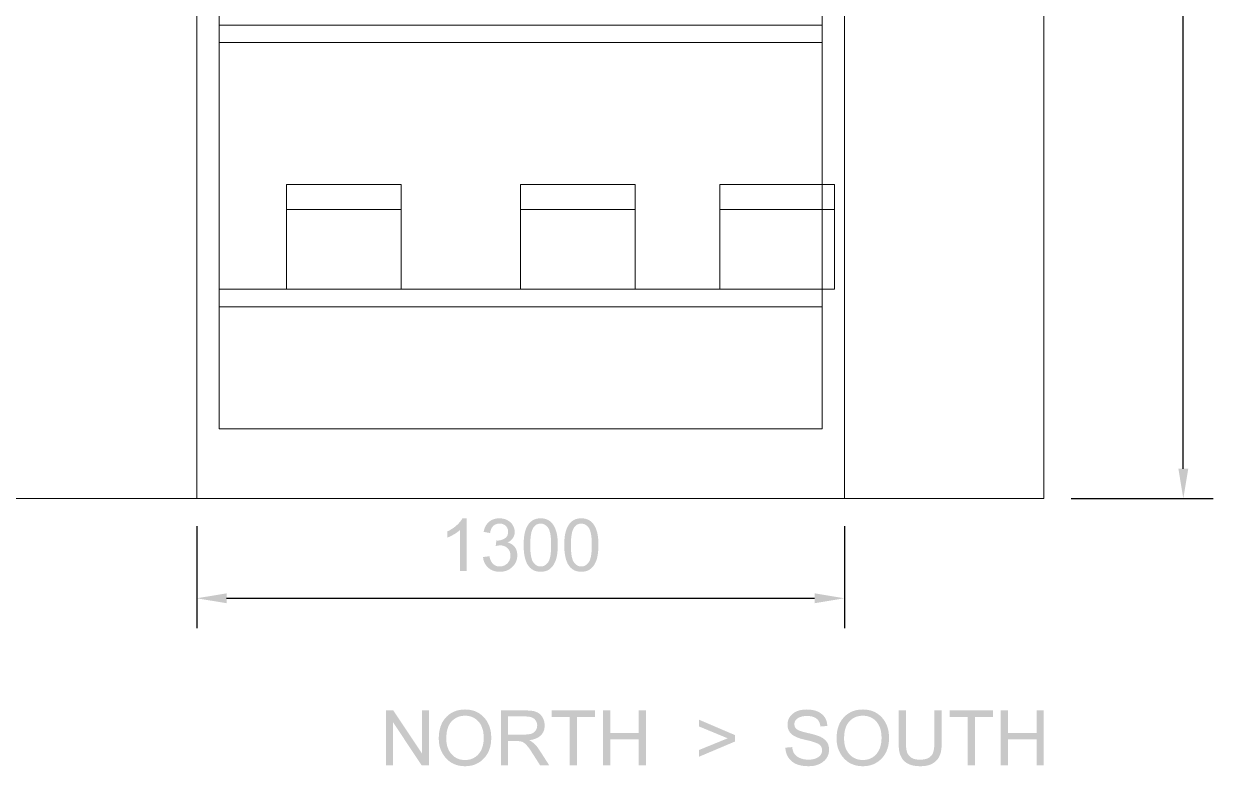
# Model space of a CAD drawing. Header units: millimetres. Extents: x -1336 to 24201, y -1370 to 16142.
# Drawn here: x 21653 to 24040, y 4463 to 5952 of the extents above; entities that cross this region are included whole.
import ezdxf

# ---------------------------------------------------------------- set-up
doc = ezdxf.new("R2010")
doc.units = ezdxf.units.MM
for name, color, linetype, lineweight in [('A-ANNO-TEXT', 7, 'Continuous', 13), ('A-DIMS-MM', 7, 'Continuous', 13), ('A-ELEVATION', 7, 'Continuous', 13), ('A-SHELF-OPEN', 7, 'Continuous', 13)]:
    doc.layers.add(name, color=color, linetype=linetype, lineweight=lineweight)

msp = doc.modelspace()

# ---------------------------------------------------------------- hatches: boundary and pattern name
at = {"layer": 'A-ANNO-TEXT'}
h = msp.add_hatch(color=7, dxfattribs=at)
h.paths.add_polyline_path([(22466.3, 4465), (22451.4, 4465), (22393.9, 4551.4), (22393.6, 4551.4), (22393.6, 4465), (22379.8, 4465), (22379.8, 4575), (22394.6, 4575), (22452.1, 4488.6), (22452.4, 4488.6), (22452.4, 4575), (22466.3, 4575), (22466.3, 4465)])
h.paths.add_polyline_path([(22538.5, 4576.9), (22541.4, 4576.8), (22544.2, 4576.6), (22546.9, 4576.3), (22549.6, 4575.9), (22552.2, 4575.3), (22554.7, 4574.7), (22557.2, 4573.9), (22559.6, 4573), (22561.9, 4571.9), (22564.2, 4570.8), (22566.4, 4569.5), (22568.5, 4568.1), (22570.6, 4566.5), (22572.6, 4564.9), (22574.5, 4563.1), (22576.4, 4561.2), (22578.1, 4559.2), (22579.8, 4557.1), (22581.4, 4555), (22582.8, 4552.7), (22584.1, 4550.4), (22585.3, 4548), (22586.4, 4545.6), (22587.4, 4543), (22588.3, 4540.4), (22589, 4537.7), (22589.6, 4534.9), (22590.2, 4532.1), (22590.6, 4529.1), (22590.8, 4526.1), (22591, 4523), (22591.1, 4519.8), (22591, 4516.7), (22590.8, 4513.6), (22590.6, 4510.6), (22590.1, 4507.7), (22589.6, 4504.8), (22589, 4502.1), (22588.2, 4499.4), (22587.4, 4496.8), (22586.4, 4494.2), (22585.3, 4491.8), (22584.1, 4489.4), (22582.8, 4487.1), (22581.3, 4484.9), (22579.8, 4482.7), (22578.1, 4480.7), (22576.3, 4478.7), (22574.4, 4476.8), (22572.5, 4475), (22570.5, 4473.4), (22568.4, 4471.9), (22566.3, 4470.5), (22564.1, 4469.2), (22561.8, 4468.1), (22559.5, 4467), (22557.1, 4466.1), (22554.6, 4465.3), (22552.1, 4464.6), (22549.5, 4464.1), (22546.9, 4463.7), (22544.2, 4463.4), (22541.4, 4463.2), (22538.5, 4463.1), (22535.6, 4463.2), (22532.7, 4463.4), (22530, 4463.7), (22527.2, 4464.1), (22524.6, 4464.7), (22522, 4465.4), (22519.5, 4466.2), (22517.1, 4467.2), (22514.7, 4468.2), (22512.4, 4469.4), (22510.2, 4470.7), (22508.1, 4472.2), (22506, 4473.8), (22504, 4475.5), (22502.1, 4477.3), (22500.3, 4479.3), (22498.5, 4481.3), (22496.9, 4483.4), (22495.4, 4485.6), (22493.9, 4487.8), (22492.6, 4490), (22491.5, 4492.4), (22490.4, 4494.7), (22489.4, 4497.2), (22488.6, 4499.7), (22487.8, 4502.2), (22487.2, 4504.8), (22486.7, 4507.5), (22486.3, 4510.2), (22486, 4512.9), (22485.9, 4515.8), (22485.8, 4518.6), (22485.9, 4522), (22486, 4525.2), (22486.3, 4528.4), (22486.7, 4531.5), (22487.2, 4534.5), (22487.9, 4537.3), (22488.6, 4540.1), (22489.5, 4542.9), (22490.4, 4545.5), (22491.5, 4548), (22492.7, 4550.5), (22494, 4552.8), (22495.5, 4555.1), (22497, 4557.2), (22498.7, 4559.3), (22500.5, 4561.3), (22502.3, 4563.2), (22504.3, 4565), (22506.3, 4566.6), (22508.3, 4568.1), (22510.5, 4569.5), (22512.7, 4570.8), (22515, 4571.9), (22517.3, 4573), (22519.7, 4573.9), (22522.2, 4574.7), (22524.8, 4575.4), (22527.4, 4575.9), (22530.1, 4576.3), (22532.8, 4576.6), (22535.7, 4576.8), (22538.5, 4576.9)])
h.paths.add_polyline_path([(22538.4, 4475.6), (22540.5, 4475.6), (22542.5, 4475.8), (22544.4, 4476), (22546.4, 4476.3), (22548.2, 4476.7), (22550.1, 4477.2), (22551.8, 4477.8), (22553.5, 4478.5), (22555.2, 4479.3), (22556.8, 4480.2), (22558.4, 4481.1), (22559.9, 4482.2), (22561.4, 4483.3), (22562.8, 4484.5), (22564.2, 4485.9), (22565.5, 4487.3), (22566.8, 4488.8), (22568, 4490.4), (22569.1, 4492), (22570.1, 4493.7), (22571, 4495.5), (22571.9, 4497.4), (22572.6, 4499.3), (22573.3, 4501.3), (22573.9, 4503.4), (22574.5, 4505.5), (22574.9, 4507.7), (22575.3, 4510), (22575.6, 4512.3), (22575.8, 4514.8), (22575.9, 4517.3), (22576, 4519.8), (22575.9, 4522.5), (22575.8, 4525.1), (22575.6, 4527.5), (22575.3, 4530), (22575, 4532.3), (22574.5, 4534.6), (22574, 4536.7), (22573.3, 4538.8), (22572.6, 4540.9), (22571.8, 4542.8), (22571, 4544.7), (22570, 4546.5), (22569, 4548.2), (22567.9, 4549.8), (22566.7, 4551.4), (22565.4, 4552.9), (22564, 4554.3), (22562.6, 4555.6), (22561.2, 4556.8), (22559.7, 4557.9), (22558.2, 4559), (22556.6, 4559.9), (22555, 4560.8), (22553.4, 4561.5), (22551.7, 4562.2), (22550, 4562.8), (22548.2, 4563.3), (22546.4, 4563.7), (22544.5, 4564), (22542.6, 4564.2), (22540.7, 4564.4), (22538.7, 4564.4), (22536.7, 4564.4), (22534.7, 4564.2), (22532.7, 4564), (22530.8, 4563.7), (22529, 4563.3), (22527.1, 4562.8), (22525.4, 4562.3), (22523.7, 4561.6), (22522, 4560.8), (22520.3, 4560), (22518.8, 4559.1), (22517.2, 4558), (22515.7, 4556.9), (22514.3, 4555.7), (22512.9, 4554.5), (22511.5, 4553.1), (22510.2, 4551.6), (22509, 4550.1), (22507.9, 4548.4), (22506.9, 4546.7), (22505.9, 4544.8), (22505, 4542.9), (22504.3, 4540.9), (22503.5, 4538.7), (22502.9, 4536.5), (22502.4, 4534.2), (22501.9, 4531.8), (22501.5, 4529.3), (22501.3, 4526.7), (22501, 4524), (22500.9, 4521.2), (22500.9, 4518.3), (22500.9, 4516), (22501, 4513.7), (22501.2, 4511.4), (22501.5, 4509.2), (22501.9, 4507.1), (22502.3, 4505), (22502.9, 4503), (22503.5, 4501), (22504.2, 4499.1), (22505, 4497.3), (22505.8, 4495.5), (22506.7, 4493.8), (22507.8, 4492.1), (22508.9, 4490.5), (22510, 4488.9), (22511.3, 4487.4), (22512.6, 4486), (22514, 4484.6), (22515.4, 4483.4), (22516.9, 4482.2), (22518.4, 4481.2), (22520, 4480.2), (22521.6, 4479.3), (22523.3, 4478.5), (22525, 4477.8), (22526.8, 4477.2), (22528.6, 4476.7), (22530.5, 4476.3), (22532.4, 4476), (22534.3, 4475.8), (22536.3, 4475.6), (22538.4, 4475.6)])
h.paths.add_polyline_path([(22707.4, 4465), (22689.1, 4465), (22688.1, 4466.6), (22687.1, 4468.2), (22686.1, 4469.7), (22685.2, 4471.2), (22684.2, 4472.6), (22683.3, 4474), (22682.5, 4475.4), (22681.6, 4476.7), (22680.8, 4478), (22680, 4479.3), (22679.2, 4480.5), (22678.5, 4481.7), (22677.8, 4482.8), (22677.1, 4483.9), (22676.4, 4484.9), (22675.7, 4486), (22675.1, 4486.9), (22674.5, 4487.9), (22673.9, 4488.8), (22673.4, 4489.6), (22672.9, 4490.4), (22672.4, 4491.2), (22671.9, 4492), (22671.4, 4492.7), (22671, 4493.3), (22670.6, 4494), (22670.2, 4494.5), (22669.8, 4495.1), (22669.5, 4495.6), (22669.2, 4496.1), (22668.9, 4496.5), (22668.7, 4496.9), (22667.7, 4498.3), (22666.6, 4499.7), (22665.6, 4501.1), (22664.6, 4502.4), (22663.5, 4503.6), (22662.5, 4504.8), (22661.4, 4506), (22660.3, 4507.1), (22659.2, 4508.1), (22658.1, 4509), (22657.1, 4509.8), (22656, 4510.5), (22655, 4511.1), (22654, 4511.7), (22653, 4512.1), (22652, 4512.4), (22651, 4512.7), (22649.9, 4512.9), (22648.8, 4513.1), (22647.5, 4513.3), (22646.2, 4513.4), (22644.8, 4513.5), (22643.3, 4513.5), (22641.8, 4513.5), (22625, 4513.5), (22625, 4465), (22610.4, 4465), (22610.4, 4575), (22659.1, 4575), (22661.6, 4575), (22663.9, 4574.9), (22666.2, 4574.8), (22668.3, 4574.7), (22670.3, 4574.5), (22672.3, 4574.3), (22674.1, 4574), (22675.9, 4573.7), (22677.5, 4573.4), (22679.1, 4572.9), (22680.7, 4572.4), (22682.2, 4571.7), (22683.7, 4571), (22685.1, 4570.2), (22686.4, 4569.3), (22687.7, 4568.4), (22689, 4567.3), (22690.1, 4566.2), (22691.2, 4565), (22692.2, 4563.7), (22693.2, 4562.4), (22694, 4561), (22694.8, 4559.6), (22695.6, 4558), (22696.2, 4556.5), (22696.8, 4554.9), (22697.2, 4553.3), (22697.6, 4551.6), (22697.9, 4550), (22698.1, 4548.3), (22698.3, 4546.6), (22698.3, 4544.9), (22698.3, 4543.4), (22698.2, 4541.9), (22698, 4540.4), (22697.8, 4539), (22697.5, 4537.6), (22697.2, 4536.3), (22696.8, 4534.9), (22696.3, 4533.7), (22695.8, 4532.4), (22695.2, 4531.2), (22694.6, 4530.1), (22693.9, 4529), (22693.1, 4527.9), (22692.3, 4526.8), (22691.4, 4525.8), (22690.4, 4524.9), (22689.4, 4524), (22688.3, 4523.1), (22687.2, 4522.2), (22686, 4521.4), (22684.8, 4520.7), (22683.5, 4520), (22682.1, 4519.3), (22680.7, 4518.7), (22679.3, 4518.1), (22677.8, 4517.6), (22676.2, 4517.1), (22674.5, 4516.6), (22672.9, 4516.2), (22671.1, 4515.9), (22669.3, 4515.5), (22667.5, 4515.3), (22667.5, 4515), (22668.8, 4514.3), (22670.2, 4513.6), (22671.5, 4512.8), (22672.9, 4511.9), (22674.2, 4510.9), (22675.5, 4509.9), (22676.8, 4508.7), (22678.1, 4507.5), (22679.4, 4506.2), (22680.7, 4504.9), (22682, 4503.4), (22683.2, 4501.9), (22684.5, 4500.3), (22685.7, 4498.6), (22686.9, 4496.8), (22688.2, 4494.9), (22707.4, 4465)])
h.paths.add_polyline_path([(22625, 4526.6), (22656.2, 4526.6), (22658.5, 4526.6), (22660.7, 4526.7), (22662.7, 4526.8), (22664.7, 4527), (22666.5, 4527.2), (22668.2, 4527.5), (22669.7, 4527.8), (22671.2, 4528.2), (22672.5, 4528.7), (22673.8, 4529.2), (22675, 4529.9), (22676.1, 4530.6), (22677.2, 4531.4), (22678.2, 4532.3), (22679.1, 4533.4), (22680, 4534.5), (22680.8, 4535.7), (22681.4, 4536.9), (22682, 4538.1), (22682.5, 4539.4), (22682.8, 4540.7), (22683.1, 4542.1), (22683.2, 4543.5), (22683.3, 4544.9), (22683.3, 4545.8), (22683.2, 4546.8), (22683.1, 4547.6), (22682.9, 4548.5), (22682.8, 4549.4), (22682.5, 4550.2), (22682.2, 4551), (22681.9, 4551.9), (22681.6, 4552.6), (22681.1, 4553.4), (22680.7, 4554.2), (22680.2, 4554.9), (22679.7, 4555.6), (22679.1, 4556.3), (22678.5, 4557), (22677.8, 4557.7), (22677.1, 4558.3), (22676.3, 4558.9), (22675.5, 4559.5), (22674.6, 4560), (22673.7, 4560.4), (22672.7, 4560.9), (22671.7, 4561.3), (22670.6, 4561.6), (22669.4, 4561.9), (22668.2, 4562.2), (22666.9, 4562.4), (22665.6, 4562.6), (22664.2, 4562.7), (22662.8, 4562.8), (22661.3, 4562.9), (22659.7, 4562.9), (22625, 4562.9), (22625, 4526.6)])
h.paths.add_polyline_path([(22799.6, 4561.9), (22763.2, 4561.9), (22763.2, 4465), (22748.6, 4465), (22748.6, 4561.9), (22712.5, 4561.9), (22712.5, 4575), (22799.6, 4575), (22799.6, 4561.9)])
h.paths.add_polyline_path([(22901.6, 4465), (22887, 4465), (22887, 4516.8), (22829.8, 4516.8), (22829.8, 4465), (22815.3, 4465), (22815.3, 4575), (22829.8, 4575), (22829.8, 4529.8), (22887, 4529.8), (22887, 4575), (22901.6, 4575), (22901.6, 4465)])
h.paths.add_polyline_path([(23080.6, 4512.8), (23007.8, 4482), (23007.8, 4495.5), (23065.6, 4519.1), (23007.8, 4543), (23007.8, 4556.5), (23080.6, 4525.4), (23080.6, 4512.8)])
h.paths.add_polyline_path([(23251.6, 4542.7), (23251.5, 4544), (23251.3, 4545.3), (23251.1, 4546.5), (23250.8, 4547.7), (23250.5, 4548.8), (23250.1, 4549.9), (23249.7, 4550.9), (23249.3, 4551.9), (23248.8, 4552.9), (23248.2, 4553.8), (23247.6, 4554.7), (23247, 4555.6), (23246.3, 4556.4), (23245.6, 4557.1), (23244.8, 4557.8), (23244, 4558.5), (23243.2, 4559.2), (23242.3, 4559.8), (23241.3, 4560.3), (23240.3, 4560.8), (23239.3, 4561.3), (23238.2, 4561.8), (23237.1, 4562.1), (23235.9, 4562.5), (23234.7, 4562.8), (23233.4, 4563.1), (23232.1, 4563.3), (23230.8, 4563.5), (23229.4, 4563.6), (23227.9, 4563.7), (23226.4, 4563.8), (23224.9, 4563.8), (23223.5, 4563.8), (23222.1, 4563.8), (23220.8, 4563.7), (23219.5, 4563.6), (23218.3, 4563.4), (23217, 4563.2), (23215.8, 4563), (23214.7, 4562.8), (23213.6, 4562.5), (23212.5, 4562.2), (23211.4, 4561.8), (23210.4, 4561.5), (23209.4, 4561), (23208.4, 4560.6), (23207.5, 4560.1), (23206.6, 4559.6), (23205.7, 4559.1), (23204.9, 4558.5), (23204.2, 4557.9), (23203.5, 4557.3), (23202.9, 4556.6), (23202.3, 4555.9), (23201.8, 4555.2), (23201.3, 4554.5), (23200.9, 4553.7), (23200.5, 4552.9), (23200.2, 4552), (23200, 4551.2), (23199.8, 4550.3), (23199.6, 4549.3), (23199.6, 4548.4), (23199.5, 4547.4), (23199.5, 4546.5), (23199.6, 4545.7), (23199.7, 4544.8), (23199.9, 4544.1), (23200.1, 4543.3), (23200.3, 4542.6), (23200.6, 4541.8), (23200.9, 4541.2), (23201.2, 4540.5), (23201.6, 4539.9), (23202.1, 4539.3), (23202.6, 4538.7), (23203.1, 4538.2), (23203.7, 4537.7), (23204.3, 4537.2), (23205, 4536.8), (23205.7, 4536.3), (23206.5, 4535.9), (23207.4, 4535.5), (23208.3, 4535), (23209.3, 4534.6), (23210.4, 4534.2), (23211.6, 4533.7), (23212.9, 4533.3), (23214.2, 4532.9), (23215.6, 4532.4), (23217.1, 4532), (23218.7, 4531.6), (23220.4, 4531.1), (23222.1, 4530.7), (23223.9, 4530.3), (23225.8, 4529.8), (23229.1, 4529.1), (23232.3, 4528.3), (23235.3, 4527.6), (23238.2, 4526.8), (23240.9, 4526), (23243.4, 4525.2), (23245.8, 4524.5), (23248.1, 4523.7), (23250.2, 4522.8), (23252.2, 4521.9), (23254.2, 4520.8), (23256.1, 4519.7), (23257.9, 4518.4), (23259.6, 4517), (23261.3, 4515.5), (23262.9, 4513.9), (23263.6, 4513), (23264.3, 4512.2), (23264.9, 4511.2), (23265.5, 4510.3), (23266.1, 4509.3), (23266.6, 4508.3), (23267.1, 4507.2), (23267.5, 4506.1), (23267.8, 4505), (23268.1, 4503.8), (23268.4, 4502.6), (23268.6, 4501.4), (23268.8, 4500.1), (23268.9, 4498.8), (23269, 4497.4), (23269, 4496.1), (23269, 4494.3), (23268.8, 4492.6), (23268.6, 4490.9), (23268.3, 4489.3), (23267.9, 4487.7), (23267.4, 4486.1), (23266.8, 4484.6), (23266.2, 4483.1), (23265.4, 4481.6), (23264.6, 4480.2), (23263.7, 4478.8), (23262.7, 4477.5), (23261.5, 4476.2), (23260.4, 4474.9), (23259.1, 4473.7), (23257.7, 4472.5), (23256.3, 4471.4), (23254.8, 4470.3), (23253.2, 4469.3), (23251.6, 4468.4), (23250, 4467.6), (23248.3, 4466.8), (23246.5, 4466.1), (23244.7, 4465.5), (23242.8, 4464.9), (23240.9, 4464.4), (23238.9, 4464), (23236.9, 4463.7), (23234.8, 4463.5), (23232.7, 4463.3), (23230.5, 4463.2), (23228.3, 4463.1), (23225.4, 4463.2), (23222.6, 4463.3), (23220, 4463.5), (23217.4, 4463.8), (23214.9, 4464.1), (23212.5, 4464.6), (23210.2, 4465.1), (23208, 4465.7), (23205.9, 4466.4), (23203.8, 4467.2), (23201.9, 4468), (23200, 4468.9), (23198.3, 4470), (23196.6, 4471.1), (23195, 4472.2), (23193.6, 4473.5), (23192.2, 4474.8), (23190.8, 4476.2), (23189.6, 4477.6), (23188.5, 4479), (23187.4, 4480.6), (23186.4, 4482.1), (23185.6, 4483.7), (23184.8, 4485.4), (23184, 4487.1), (23183.4, 4488.8), (23182.8, 4490.6), (23182.4, 4492.5), (23182, 4494.4), (23181.7, 4496.3), (23181.5, 4498.3), (23181.4, 4500.3), (23195.2, 4501.5), (23195.3, 4499.9), (23195.5, 4498.4), (23195.8, 4496.8), (23196.2, 4495.4), (23196.6, 4494), (23197.1, 4492.6), (23197.6, 4491.4), (23198.2, 4490.1), (23198.9, 4489), (23199.6, 4487.8), (23200.4, 4486.8), (23201.3, 4485.8), (23202.2, 4484.8), (23203.2, 4483.9), (23204.3, 4483.1), (23205.4, 4482.3), (23206.5, 4481.6), (23207.7, 4480.9), (23209, 4480.2), (23210.2, 4479.7), (23211.5, 4479.1), (23212.8, 4478.6), (23214.2, 4478.2), (23215.6, 4477.8), (23217, 4477.4), (23218.4, 4477.1), (23219.9, 4476.8), (23221.4, 4476.6), (23222.9, 4476.5), (23224.5, 4476.3), (23226, 4476.3), (23227.7, 4476.3), (23229.2, 4476.3), (23230.6, 4476.3), (23232.1, 4476.4), (23233.5, 4476.6), (23234.8, 4476.7), (23236.2, 4477), (23237.5, 4477.2), (23238.7, 4477.5), (23239.9, 4477.8), (23241.1, 4478.2), (23242.3, 4478.6), (23243.4, 4479.1), (23244.4, 4479.6), (23245.5, 4480.1), (23246.5, 4480.7), (23247.4, 4481.3), (23248.3, 4481.9), (23249.2, 4482.6), (23250, 4483.3), (23250.7, 4484), (23251.4, 4484.8), (23252, 4485.6), (23252.6, 4486.4), (23253.1, 4487.2), (23253.5, 4488.1), (23253.9, 4489), (23254.2, 4489.9), (23254.5, 4490.8), (23254.7, 4491.8), (23254.9, 4492.8), (23254.9, 4493.9), (23255, 4494.9), (23254.9, 4496), (23254.8, 4497.1), (23254.7, 4498.1), (23254.5, 4499.1), (23254.2, 4500.1), (23253.9, 4501), (23253.5, 4501.9), (23253, 4502.7), (23252.5, 4503.5), (23251.9, 4504.3), (23251.2, 4505), (23250.5, 4505.7), (23249.8, 4506.4), (23248.9, 4507), (23248, 4507.5), (23247.1, 4508.1), (23246.1, 4508.6), (23245, 4509.1), (23243.8, 4509.6), (23242.5, 4510.1), (23241.1, 4510.6), (23239.7, 4511.1), (23238.2, 4511.7), (23236.5, 4512.2), (23234.8, 4512.7), (23233.1, 4513.2), (23231.2, 4513.7), (23229.3, 4514.2), (23227.2, 4514.7), (23225.1, 4515.2), (23222.9, 4515.7), (23220.6, 4516.2), (23218.4, 4516.7), (23216.2, 4517.3), (23214, 4517.8), (23212, 4518.4), (23210.1, 4519), (23208.2, 4519.7), (23206.4, 4520.3), (23204.7, 4521), (23203, 4521.8), (23201.5, 4522.5), (23200, 4523.3), (23198.6, 4524.1), (23197.3, 4524.9), (23196.1, 4525.7), (23195, 4526.6), (23193.9, 4527.5), (23192.9, 4528.4), (23192, 4529.4), (23191.1, 4530.4), (23190.3, 4531.4), (23189.6, 4532.5), (23188.9, 4533.6), (23188.3, 4534.7), (23187.8, 4535.9), (23187.3, 4537.1), (23186.9, 4538.3), (23186.5, 4539.6), (23186.2, 4540.9), (23186, 4542.2), (23185.8, 4543.6), (23185.7, 4545), (23185.7, 4546.4), (23185.8, 4548), (23185.9, 4549.6), (23186.1, 4551.2), (23186.4, 4552.7), (23186.7, 4554.2), (23187.2, 4555.7), (23187.7, 4557.1), (23188.3, 4558.5), (23189, 4559.8), (23189.8, 4561.1), (23190.6, 4562.4), (23191.5, 4563.6), (23192.6, 4564.9), (23193.6, 4566), (23194.8, 4567.2), (23196.1, 4568.2), (23197.4, 4569.3), (23198.8, 4570.3), (23200.2, 4571.2), (23201.7, 4572), (23203.3, 4572.8), (23204.9, 4573.5), (23206.6, 4574.1), (23208.3, 4574.7), (23210.1, 4575.2), (23211.9, 4575.7), (23213.9, 4576), (23215.8, 4576.3), (23217.9, 4576.6), (23219.9, 4576.7), (23222.1, 4576.8), (23224.3, 4576.9), (23226.5, 4576.8), (23228.7, 4576.7), (23230.9, 4576.6), (23233, 4576.3), (23235, 4576), (23237, 4575.7), (23238.9, 4575.2), (23240.8, 4574.7), (23242.6, 4574.2), (23244.4, 4573.5), (23246.1, 4572.8), (23247.7, 4572), (23249.3, 4571.2), (23250.8, 4570.3), (23252.3, 4569.3), (23253.7, 4568.3), (23255.1, 4567.2), (23256.4, 4566), (23257.5, 4564.8), (23258.7, 4563.5), (23259.7, 4562.2), (23260.6, 4560.8), (23261.5, 4559.4), (23262.3, 4557.9), (23263, 4556.3), (23263.6, 4554.7), (23264.1, 4553), (23264.6, 4551.3), (23264.9, 4549.5), (23265.2, 4547.7), (23265.4, 4545.8), (23265.6, 4543.9), (23251.6, 4542.7)])
h.paths.add_polyline_path([(23336.9, 4576.9), (23339.8, 4576.8), (23342.6, 4576.6), (23345.3, 4576.3), (23347.9, 4575.9), (23350.5, 4575.3), (23353.1, 4574.7), (23355.5, 4573.9), (23357.9, 4573), (23360.3, 4571.9), (23362.5, 4570.8), (23364.7, 4569.5), (23366.8, 4568.1), (23368.9, 4566.5), (23370.9, 4564.9), (23372.9, 4563.1), (23374.7, 4561.2), (23376.5, 4559.2), (23378.2, 4557.1), (23379.7, 4555), (23381.2, 4552.7), (23382.5, 4550.4), (23383.7, 4548), (23384.8, 4545.6), (23385.8, 4543), (23386.6, 4540.4), (23387.4, 4537.7), (23388, 4534.9), (23388.5, 4532.1), (23388.9, 4529.1), (23389.2, 4526.1), (23389.4, 4523), (23389.4, 4519.8), (23389.4, 4516.7), (23389.2, 4513.6), (23388.9, 4510.6), (23388.5, 4507.7), (23388, 4504.8), (23387.4, 4502.1), (23386.6, 4499.4), (23385.7, 4496.8), (23384.8, 4494.2), (23383.7, 4491.8), (23382.4, 4489.4), (23381.1, 4487.1), (23379.7, 4484.9), (23378.1, 4482.7), (23376.4, 4480.7), (23374.7, 4478.7), (23372.8, 4476.8), (23370.8, 4475), (23368.8, 4473.4), (23366.8, 4471.9), (23364.6, 4470.5), (23362.4, 4469.2), (23360.2, 4468.1), (23357.8, 4467), (23355.4, 4466.1), (23353, 4465.3), (23350.5, 4464.6), (23347.9, 4464.1), (23345.2, 4463.7), (23342.5, 4463.4), (23339.7, 4463.2), (23336.9, 4463.1), (23334, 4463.2), (23331.1, 4463.4), (23328.3, 4463.7), (23325.6, 4464.1), (23323, 4464.7), (23320.4, 4465.4), (23317.9, 4466.2), (23315.5, 4467.2), (23313.1, 4468.2), (23310.8, 4469.4), (23308.6, 4470.7), (23306.5, 4472.2), (23304.4, 4473.8), (23302.4, 4475.5), (23300.5, 4477.3), (23298.6, 4479.3), (23296.9, 4481.3), (23295.2, 4483.4), (23293.7, 4485.6), (23292.3, 4487.8), (23291, 4490), (23289.8, 4492.4), (23288.7, 4494.7), (23287.8, 4497.2), (23286.9, 4499.7), (23286.2, 4502.2), (23285.6, 4504.8), (23285.1, 4507.5), (23284.7, 4510.2), (23284.4, 4512.9), (23284.2, 4515.8), (23284.2, 4518.6), (23284.2, 4522), (23284.4, 4525.2), (23284.7, 4528.4), (23285.1, 4531.5), (23285.6, 4534.5), (23286.2, 4537.3), (23287, 4540.1), (23287.8, 4542.9), (23288.8, 4545.5), (23289.9, 4548), (23291.1, 4550.5), (23292.4, 4552.8), (23293.8, 4555.1), (23295.4, 4557.2), (23297.1, 4559.3), (23298.8, 4561.3), (23300.7, 4563.2), (23302.6, 4565), (23304.6, 4566.6), (23306.7, 4568.1), (23308.9, 4569.5), (23311.1, 4570.8), (23313.3, 4571.9), (23315.7, 4573), (23318.1, 4573.9), (23320.6, 4574.7), (23323.1, 4575.4), (23325.8, 4575.9), (23328.4, 4576.3), (23331.2, 4576.6), (23334, 4576.8), (23336.9, 4576.9)])
h.paths.add_polyline_path([(23336.8, 4475.6), (23338.8, 4475.6), (23340.8, 4475.8), (23342.8, 4476), (23344.7, 4476.3), (23346.6, 4476.7), (23348.4, 4477.2), (23350.2, 4477.8), (23351.9, 4478.5), (23353.6, 4479.3), (23355.2, 4480.2), (23356.8, 4481.1), (23358.3, 4482.2), (23359.8, 4483.3), (23361.2, 4484.5), (23362.6, 4485.9), (23363.9, 4487.3), (23365.1, 4488.8), (23366.3, 4490.4), (23367.4, 4492), (23368.4, 4493.7), (23369.4, 4495.5), (23370.2, 4497.4), (23371, 4499.3), (23371.7, 4501.3), (23372.3, 4503.4), (23372.8, 4505.5), (23373.3, 4507.7), (23373.7, 4510), (23374, 4512.3), (23374.2, 4514.8), (23374.3, 4517.3), (23374.4, 4519.8), (23374.3, 4522.5), (23374.2, 4525.1), (23374, 4527.5), (23373.7, 4530), (23373.3, 4532.3), (23372.9, 4534.6), (23372.3, 4536.7), (23371.7, 4538.8), (23371, 4540.9), (23370.2, 4542.8), (23369.3, 4544.7), (23368.4, 4546.5), (23367.3, 4548.2), (23366.2, 4549.8), (23365, 4551.4), (23363.7, 4552.9), (23362.4, 4554.3), (23361, 4555.6), (23359.6, 4556.8), (23358.1, 4557.9), (23356.6, 4559), (23355, 4559.9), (23353.4, 4560.8), (23351.8, 4561.5), (23350.1, 4562.2), (23348.3, 4562.8), (23346.6, 4563.3), (23344.7, 4563.7), (23342.9, 4564), (23341, 4564.2), (23339, 4564.4), (23337.1, 4564.4), (23335, 4564.4), (23333, 4564.2), (23331.1, 4564), (23329.2, 4563.7), (23327.3, 4563.3), (23325.5, 4562.8), (23323.7, 4562.3), (23322, 4561.6), (23320.3, 4560.8), (23318.7, 4560), (23317.1, 4559.1), (23315.6, 4558), (23314.1, 4556.9), (23312.7, 4555.7), (23311.3, 4554.5), (23309.9, 4553.1), (23308.6, 4551.6), (23307.4, 4550.1), (23306.3, 4548.4), (23305.2, 4546.7), (23304.3, 4544.8), (23303.4, 4542.9), (23302.6, 4540.9), (23301.9, 4538.7), (23301.3, 4536.5), (23300.7, 4534.2), (23300.3, 4531.8), (23299.9, 4529.3), (23299.6, 4526.7), (23299.4, 4524), (23299.3, 4521.2), (23299.2, 4518.3), (23299.3, 4516), (23299.4, 4513.7), (23299.6, 4511.4), (23299.9, 4509.2), (23300.3, 4507.1), (23300.7, 4505), (23301.2, 4503), (23301.9, 4501), (23302.5, 4499.1), (23303.3, 4497.3), (23304.2, 4495.5), (23305.1, 4493.8), (23306.1, 4492.1), (23307.2, 4490.5), (23308.4, 4488.9), (23309.7, 4487.4), (23311, 4486), (23312.4, 4484.6), (23313.8, 4483.4), (23315.3, 4482.2), (23316.8, 4481.2), (23318.4, 4480.2), (23320, 4479.3), (23321.7, 4478.5), (23323.4, 4477.8), (23325.1, 4477.2), (23327, 4476.7), (23328.8, 4476.3), (23330.7, 4476), (23332.7, 4475.8), (23334.7, 4475.6), (23336.8, 4475.6)])
h.paths.add_polyline_path([(23495.2, 4511.4), (23495.1, 4509.3), (23495.1, 4507.2), (23495, 4505.2), (23494.9, 4503.2), (23494.8, 4501.3), (23494.6, 4499.4), (23494.4, 4497.5), (23494.2, 4495.7), (23493.9, 4493.9), (23493.6, 4492.1), (23493.1, 4490.2), (23492.5, 4488.4), (23491.8, 4486.5), (23491.1, 4484.7), (23490.2, 4482.8), (23489.3, 4480.9), (23488.7, 4479.9), (23488.2, 4479), (23487.6, 4478.1), (23486.9, 4477.2), (23486.3, 4476.4), (23485.5, 4475.5), (23484.8, 4474.7), (23484, 4473.9), (23483.2, 4473.1), (23482.3, 4472.3), (23481.4, 4471.6), (23480.4, 4470.9), (23479.4, 4470.2), (23478.4, 4469.5), (23477.3, 4468.8), (23476.2, 4468.2), (23475.1, 4467.6), (23473.9, 4467), (23472.6, 4466.5), (23471.3, 4466), (23470, 4465.5), (23468.6, 4465.1), (23467.1, 4464.7), (23465.7, 4464.4), (23464.1, 4464.1), (23462.5, 4463.8), (23460.9, 4463.6), (23459.3, 4463.4), (23457.5, 4463.3), (23455.8, 4463.2), (23453.9, 4463.1), (23452.1, 4463.1), (23450.3, 4463.1), (23448.5, 4463.2), (23446.8, 4463.3), (23445.1, 4463.4), (23443.5, 4463.6), (23441.9, 4463.8), (23440.3, 4464), (23438.8, 4464.2), (23437.3, 4464.5), (23435.9, 4464.9), (23434.6, 4465.3), (23433.2, 4465.7), (23432, 4466.1), (23430.7, 4466.6), (23429.5, 4467.1), (23428.4, 4467.6), (23427.3, 4468.2), (23426.2, 4468.8), (23425.2, 4469.4), (23424.2, 4470), (23423.2, 4470.7), (23422.3, 4471.4), (23421.4, 4472.1), (23420.6, 4472.8), (23419.8, 4473.5), (23419, 4474.3), (23418.3, 4475.1), (23417.6, 4475.9), (23416.9, 4476.7), (23416.3, 4477.5), (23415.7, 4478.4), (23415.2, 4479.3), (23414.2, 4481), (23413.3, 4482.9), (23412.4, 4484.7), (23411.7, 4486.5), (23411.1, 4488.4), (23410.6, 4490.3), (23410.1, 4492.2), (23409.8, 4494.1), (23409.5, 4496.1), (23409.3, 4498.1), (23409.1, 4500.2), (23408.9, 4502.3), (23408.8, 4504.5), (23408.7, 4506.7), (23408.7, 4509), (23408.6, 4511.4), (23408.6, 4575), (23423.2, 4575), (23423.2, 4511.6), (23423.2, 4509.2), (23423.3, 4506.8), (23423.4, 4504.6), (23423.6, 4502.4), (23423.8, 4500.3), (23424, 4498.3), (23424.3, 4496.4), (23424.6, 4494.5), (23425.1, 4492.8), (23425.6, 4491), (23426.3, 4489.4), (23427.2, 4487.8), (23428.2, 4486.2), (23429.4, 4484.7), (23430.7, 4483.2), (23432.1, 4481.8), (23432.9, 4481.1), (23433.8, 4480.5), (23434.6, 4479.9), (23435.6, 4479.4), (23436.6, 4478.9), (23437.6, 4478.4), (23438.7, 4478), (23439.9, 4477.6), (23441.1, 4477.3), (23442.3, 4477), (23443.6, 4476.8), (23445, 4476.6), (23446.4, 4476.5), (23447.8, 4476.3), (23449.3, 4476.3), (23450.9, 4476.3), (23452.5, 4476.3), (23454, 4476.3), (23455.5, 4476.4), (23456.9, 4476.5), (23458.3, 4476.7), (23459.6, 4476.9), (23460.9, 4477.1), (23462.1, 4477.4), (23463.3, 4477.7), (23464.4, 4478), (23465.5, 4478.3), (23466.5, 4478.7), (23467.5, 4479.2), (23468.5, 4479.6), (23469.3, 4480.1), (23470.2, 4480.7), (23471, 4481.2), (23471.7, 4481.8), (23472.4, 4482.4), (23473.1, 4483.1), (23473.8, 4483.7), (23474.4, 4484.4), (23475, 4485.1), (23475.5, 4485.9), (23476, 4486.6), (23476.5, 4487.4), (23476.9, 4488.2), (23477.3, 4489), (23477.7, 4489.8), (23478, 4490.7), (23478.3, 4491.6), (23478.6, 4492.5), (23479, 4494.4), (23479.4, 4496.5), (23479.8, 4498.6), (23480, 4501), (23480.3, 4503.4), (23480.4, 4506), (23480.5, 4508.7), (23480.5, 4511.6), (23480.5, 4575), (23495.2, 4575), (23495.2, 4511.4)])
h.paths.add_polyline_path([(23598, 4561.9), (23561.6, 4561.9), (23561.6, 4465), (23546.9, 4465), (23546.9, 4561.9), (23510.8, 4561.9), (23510.8, 4575), (23598, 4575), (23598, 4561.9)])
h.paths.add_polyline_path([(23700, 4465), (23685.4, 4465), (23685.4, 4516.8), (23628.2, 4516.8), (23628.2, 4465), (23613.6, 4465), (23613.6, 4575), (23628.2, 4575), (23628.2, 4529.8), (23685.4, 4529.8), (23685.4, 4575), (23700, 4575), (23700, 4465)])
at = {"layer": 'A-DIMS-MM'}
h = msp.add_hatch(color=7, dxfattribs=at)
h.paths.add_polyline_path([(22541.5, 4855), (22528.6, 4855), (22528.6, 4937.2), (22527.4, 4936), (22526.1, 4934.9), (22524.7, 4933.8), (22523.2, 4932.7), (22521.6, 4931.6), (22520, 4930.5), (22518.2, 4929.4), (22516.4, 4928.3), (22514.5, 4927.2), (22512.7, 4926.2), (22510.9, 4925.3), (22509.2, 4924.4), (22507.5, 4923.6), (22505.9, 4922.9), (22504.3, 4922.2), (22502.8, 4921.6), (22502.8, 4934.1), (22505.5, 4935.4), (22508.1, 4936.7), (22510.5, 4938.2), (22512.9, 4939.7), (22515.3, 4941.3), (22517.5, 4942.9), (22519.7, 4944.6), (22521.7, 4946.4), (22523.7, 4948.2), (22525.5, 4950), (22527.1, 4951.8), (22528.6, 4953.5), (22530, 4955.3), (22531.2, 4957), (22532.3, 4958.7), (22533.2, 4960.4), (22541.5, 4960.4), (22541.5, 4855)])
h.paths.add_polyline_path([(22574.6, 4882.7), (22587.5, 4884.4), (22587.8, 4883.1), (22588.1, 4881.8), (22588.4, 4880.5), (22588.8, 4879.3), (22589.2, 4878.2), (22589.6, 4877.1), (22590, 4876), (22590.5, 4875), (22591, 4874), (22591.5, 4873.1), (22592, 4872.3), (22592.6, 4871.4), (22593.1, 4870.7), (22593.7, 4869.9), (22594.4, 4869.3), (22595, 4868.6), (22595.7, 4868.1), (22596.4, 4867.5), (22597.1, 4867), (22597.8, 4866.5), (22598.6, 4866.1), (22599.4, 4865.7), (22600.1, 4865.3), (22600.9, 4865), (22601.8, 4864.7), (22602.6, 4864.5), (22603.5, 4864.3), (22604.3, 4864.1), (22605.2, 4864), (22606.1, 4863.9), (22607.1, 4863.8), (22608, 4863.8), (22609.2, 4863.8), (22610.3, 4863.9), (22611.3, 4864), (22612.4, 4864.2), (22613.4, 4864.4), (22614.5, 4864.7), (22615.4, 4865), (22616.4, 4865.4), (22617.4, 4865.8), (22618.3, 4866.3), (22619.2, 4866.8), (22620.1, 4867.4), (22620.9, 4868), (22621.8, 4868.6), (22622.6, 4869.3), (22623.4, 4870.1), (22624.2, 4870.9), (22624.9, 4871.7), (22625.5, 4872.6), (22626.1, 4873.5), (22626.7, 4874.3), (22627.2, 4875.3), (22627.7, 4876.2), (22628.1, 4877.2), (22628.5, 4878.2), (22628.8, 4879.2), (22629, 4880.2), (22629.3, 4881.3), (22629.4, 4882.3), (22629.6, 4883.4), (22629.6, 4884.6), (22629.7, 4885.7), (22629.6, 4886.8), (22629.6, 4887.9), (22629.5, 4888.9), (22629.3, 4890), (22629.1, 4891), (22628.8, 4891.9), (22628.5, 4892.9), (22628.2, 4893.8), (22627.8, 4894.7), (22627.4, 4895.6), (22626.9, 4896.5), (22626.4, 4897.3), (22625.8, 4898.1), (22625.2, 4898.9), (22624.6, 4899.6), (22623.9, 4900.4), (22623.1, 4901.1), (22622.4, 4901.7), (22621.6, 4902.3), (22620.8, 4902.9), (22619.9, 4903.4), (22619.1, 4903.9), (22618.2, 4904.3), (22617.3, 4904.7), (22616.3, 4905), (22615.4, 4905.3), (22614.4, 4905.6), (22613.4, 4905.8), (22612.3, 4905.9), (22611.3, 4906), (22610.2, 4906.1), (22609.1, 4906.1), (22608.2, 4906.1), (22607.2, 4906), (22606.1, 4905.9), (22605, 4905.8), (22603.8, 4905.6), (22602.6, 4905.3), (22601.3, 4905), (22600, 4904.7), (22601.4, 4916), (22602.1, 4916), (22602.6, 4915.9), (22603.1, 4915.9), (22603.5, 4915.9), (22605.5, 4915.9), (22607.5, 4916.1), (22609.5, 4916.5), (22611.3, 4917), (22613.2, 4917.6), (22614.9, 4918.3), (22616.7, 4919.2), (22618.3, 4920.2), (22619.1, 4920.7), (22619.9, 4921.3), (22620.6, 4922), (22621.2, 4922.6), (22621.8, 4923.3), (22622.4, 4924.1), (22622.8, 4924.8), (22623.3, 4925.6), (22623.7, 4926.5), (22624, 4927.4), (22624.3, 4928.3), (22624.5, 4929.2), (22624.7, 4930.2), (22624.8, 4931.3), (22624.9, 4932.3), (22624.9, 4933.4), (22624.9, 4934.3), (22624.9, 4935.2), (22624.8, 4936), (22624.6, 4936.8), (22624.5, 4937.6), (22624.3, 4938.4), (22624, 4939.2), (22623.7, 4939.9), (22623.4, 4940.6), (22623.1, 4941.3), (22622.7, 4942), (22622.2, 4942.7), (22621.8, 4943.3), (22621.3, 4944), (22620.7, 4944.6), (22620.1, 4945.2), (22619.5, 4945.7), (22618.9, 4946.3), (22618.2, 4946.8), (22617.6, 4947.2), (22616.9, 4947.6), (22616.1, 4948), (22615.4, 4948.4), (22614.6, 4948.7), (22613.9, 4948.9), (22613, 4949.2), (22612.2, 4949.4), (22611.4, 4949.5), (22610.5, 4949.7), (22609.6, 4949.8), (22608.7, 4949.8), (22607.7, 4949.8), (22606.8, 4949.8), (22605.9, 4949.8), (22605, 4949.7), (22604.1, 4949.5), (22603.3, 4949.4), (22602.5, 4949.2), (22601.6, 4948.9), (22600.8, 4948.6), (22600.1, 4948.3), (22599.3, 4948), (22598.6, 4947.6), (22597.9, 4947.2), (22597.2, 4946.7), (22596.5, 4946.2), (22595.8, 4945.7), (22595.2, 4945.1), (22594.6, 4944.5), (22594, 4943.8), (22593.5, 4943.2), (22592.9, 4942.4), (22592.4, 4941.7), (22592, 4940.9), (22591.5, 4940.1), (22591.1, 4939.2), (22590.7, 4938.3), (22590.3, 4937.3), (22590, 4936.4), (22589.7, 4935.4), (22589.4, 4934.3), (22589.2, 4933.2), (22589, 4932.1), (22588.8, 4930.9), (22575.9, 4933.2), (22576.2, 4934.8), (22576.6, 4936.4), (22577, 4937.9), (22577.4, 4939.3), (22577.9, 4940.7), (22578.5, 4942.1), (22579.1, 4943.4), (22579.7, 4944.7), (22580.4, 4946), (22581.2, 4947.1), (22582, 4948.3), (22582.8, 4949.4), (22583.7, 4950.4), (22584.6, 4951.4), (22585.6, 4952.4), (22586.6, 4953.3), (22587.7, 4954.2), (22588.8, 4955), (22589.9, 4955.7), (22591.1, 4956.4), (22592.2, 4957.1), (22593.5, 4957.6), (22594.7, 4958.2), (22596, 4958.6), (22597.3, 4959.1), (22598.7, 4959.4), (22600.1, 4959.7), (22601.5, 4960), (22602.9, 4960.2), (22604.4, 4960.3), (22605.9, 4960.4), (22607.5, 4960.4), (22609.6, 4960.4), (22611.7, 4960.2), (22613.7, 4959.9), (22615.7, 4959.5), (22617.7, 4959), (22619.6, 4958.4), (22621.5, 4957.6), (22623.3, 4956.7), (22625, 4955.8), (22626.7, 4954.7), (22628.2, 4953.6), (22629.7, 4952.4), (22631, 4951.1), (22632.2, 4949.7), (22633.3, 4948.2), (22634.4, 4946.7), (22635.2, 4945.1), (22636, 4943.4), (22636.7, 4941.8), (22637.2, 4940.1), (22637.6, 4938.4), (22637.9, 4936.7), (22638.1, 4934.9), (22638.2, 4933.1), (22638.1, 4931.5), (22638, 4929.8), (22637.7, 4928.2), (22637.3, 4926.6), (22636.8, 4925.1), (22636.1, 4923.6), (22635.4, 4922.2), (22634.5, 4920.8), (22633.6, 4919.4), (22632.5, 4918.1), (22631.3, 4916.9), (22630, 4915.7), (22628.6, 4914.7), (22627.1, 4913.7), (22625.4, 4912.7), (22623.7, 4911.9), (22624.9, 4911.6), (22626, 4911.3), (22627.1, 4910.9), (22628.1, 4910.5), (22629.1, 4910.1), (22630.1, 4909.6), (22631.1, 4909.1), (22632, 4908.6), (22632.9, 4908), (22633.7, 4907.4), (22634.6, 4906.7), (22635.3, 4906), (22636.1, 4905.3), (22636.8, 4904.6), (22637.5, 4903.8), (22638.2, 4903), (22638.8, 4902.1), (22639.4, 4901.2), (22639.9, 4900.3), (22640.4, 4899.4), (22640.9, 4898.4), (22641.3, 4897.4), (22641.7, 4896.4), (22642, 4895.3), (22642.4, 4894.3), (22642.6, 4893.2), (22642.8, 4892), (22643, 4890.9), (22643.2, 4889.7), (22643.3, 4888.5), (22643.3, 4887.3), (22643.3, 4886), (22643.3, 4884.3), (22643.2, 4882.6), (22643, 4881), (22642.7, 4879.4), (22642.4, 4877.8), (22641.9, 4876.3), (22641.4, 4874.8), (22640.8, 4873.3), (22640.2, 4871.9), (22639.4, 4870.5), (22638.6, 4869.1), (22637.7, 4867.7), (22636.7, 4866.4), (22635.7, 4865.2), (22634.5, 4863.9), (22633.3, 4862.7), (22632, 4861.5), (22630.7, 4860.5), (22629.4, 4859.5), (22628, 4858.5), (22626.5, 4857.7), (22625, 4856.9), (22623.5, 4856.2), (22622, 4855.5), (22620.4, 4855), (22618.7, 4854.5), (22617, 4854.1), (22615.3, 4853.7), (22613.5, 4853.5), (22611.7, 4853.3), (22609.9, 4853.2), (22608, 4853.1), (22606.2, 4853.2), (22604.6, 4853.3), (22602.9, 4853.4), (22601.3, 4853.7), (22599.8, 4853.9), (22598.2, 4854.3), (22596.8, 4854.7), (22595.3, 4855.2), (22593.9, 4855.7), (22592.5, 4856.4), (22591.2, 4857), (22589.9, 4857.8), (22588.6, 4858.6), (22587.4, 4859.4), (22586.2, 4860.4), (22585, 4861.4), (22583.9, 4862.4), (22582.8, 4863.5), (22581.9, 4864.6), (22580.9, 4865.8), (22580.1, 4867), (22579.3, 4868.2), (22578.5, 4869.5), (22577.8, 4870.8), (22577.2, 4872.2), (22576.7, 4873.6), (22576.2, 4875), (22575.7, 4876.5), (22575.3, 4878), (22575, 4879.5), (22574.8, 4881.1), (22574.6, 4882.7)])
h.paths.add_polyline_path([(22656.1, 4906.8), (22656.1, 4909.1), (22656.1, 4911.3), (22656.2, 4913.5), (22656.3, 4915.6), (22656.5, 4917.7), (22656.6, 4919.7), (22656.8, 4921.7), (22657, 4923.6), (22657.3, 4925.4), (22657.6, 4927.2), (22657.9, 4929), (22658.2, 4930.6), (22658.6, 4932.2), (22659, 4933.8), (22659.5, 4935.3), (22659.9, 4936.8), (22660.4, 4938.2), (22660.9, 4939.5), (22661.5, 4940.8), (22662.1, 4942.1), (22662.7, 4943.3), (22663.3, 4944.5), (22664, 4945.7), (22664.7, 4946.8), (22665.4, 4947.9), (22666.2, 4948.9), (22666.9, 4949.9), (22667.8, 4950.9), (22668.6, 4951.8), (22669.5, 4952.6), (22670.4, 4953.5), (22671.3, 4954.3), (22672.3, 4955), (22673.3, 4955.7), (22674.3, 4956.4), (22675.3, 4957), (22676.4, 4957.5), (22677.5, 4958), (22678.7, 4958.5), (22679.8, 4958.9), (22681, 4959.3), (22682.3, 4959.6), (22683.5, 4959.8), (22684.8, 4960), (22686.2, 4960.2), (22687.5, 4960.3), (22688.9, 4960.4), (22690.3, 4960.4), (22692.4, 4960.4), (22694.4, 4960.2), (22696.4, 4960), (22698.3, 4959.6), (22700.1, 4959.1), (22701.8, 4958.5), (22703.5, 4957.8), (22705.2, 4957), (22706.7, 4956.1), (22708.2, 4955.1), (22709.6, 4954.1), (22711, 4952.9), (22712.3, 4951.6), (22713.5, 4950.2), (22714.6, 4948.8), (22715.7, 4947.2), (22716.7, 4945.6), (22717.6, 4943.8), (22718.5, 4942), (22719.4, 4940.1), (22720.2, 4938.1), (22720.9, 4936), (22721.6, 4933.9), (22722.2, 4931.6), (22722.5, 4930.4), (22722.8, 4929.2), (22723, 4927.9), (22723.2, 4926.6), (22723.4, 4925.2), (22723.6, 4923.8), (22723.8, 4922.3), (22724, 4920.8), (22724.1, 4919.2), (22724.2, 4917.6), (22724.3, 4915.9), (22724.4, 4914.2), (22724.5, 4912.4), (22724.5, 4910.6), (22724.6, 4908.7), (22724.6, 4906.8), (22724.5, 4904.5), (22724.5, 4902.3), (22724.4, 4900.1), (22724.3, 4898), (22724.2, 4895.9), (22724, 4893.9), (22723.8, 4892), (22723.6, 4890.1), (22723.4, 4888.2), (22723.1, 4886.5), (22722.8, 4884.7), (22722.4, 4883.1), (22722.1, 4881.5), (22721.7, 4879.9), (22721.2, 4878.4), (22720.8, 4877), (22720.3, 4875.6), (22719.8, 4874.2), (22719.2, 4872.9), (22718.6, 4871.6), (22718, 4870.4), (22717.4, 4869.2), (22716.7, 4868), (22716, 4866.9), (22715.3, 4865.8), (22714.6, 4864.8), (22713.8, 4863.8), (22713, 4862.8), (22712.1, 4861.9), (22711.2, 4861), (22710.3, 4860.2), (22709.4, 4859.4), (22708.5, 4858.7), (22707.5, 4858), (22706.4, 4857.3), (22705.4, 4856.7), (22704.3, 4856.1), (22703.2, 4855.6), (22702, 4855.2), (22700.9, 4854.8), (22699.7, 4854.4), (22698.4, 4854.1), (22697.1, 4853.8), (22695.8, 4853.6), (22694.5, 4853.4), (22693.1, 4853.3), (22691.7, 4853.2), (22690.3, 4853.2), (22688.5, 4853.3), (22686.6, 4853.4), (22684.9, 4853.6), (22683.1, 4853.9), (22681.5, 4854.3), (22679.9, 4854.7), (22678.3, 4855.3), (22676.8, 4855.9), (22675.3, 4856.7), (22673.9, 4857.5), (22672.5, 4858.4), (22671.2, 4859.3), (22670, 4860.4), (22668.7, 4861.5), (22667.6, 4862.8), (22666.5, 4864.1), (22665.2, 4865.8), (22664, 4867.6), (22662.9, 4869.6), (22661.9, 4871.7), (22661, 4873.9), (22660.1, 4876.2), (22659.4, 4878.7), (22658.7, 4881.3), (22658.1, 4884.1), (22657.5, 4886.9), (22657.1, 4889.9), (22656.7, 4893), (22656.5, 4896.3), (22656.3, 4899.6), (22656.1, 4903.2), (22656.1, 4906.8)])
h.paths.add_polyline_path([(22669.3, 4906.8), (22669.4, 4903.6), (22669.4, 4900.6), (22669.6, 4897.7), (22669.7, 4894.9), (22669.9, 4892.3), (22670.2, 4889.8), (22670.5, 4887.5), (22670.9, 4885.3), (22671.3, 4883.2), (22671.7, 4881.2), (22672.2, 4879.4), (22672.7, 4877.7), (22673.3, 4876.2), (22674, 4874.8), (22674.7, 4873.5), (22675.4, 4872.4), (22676.2, 4871.3), (22676.9, 4870.4), (22677.8, 4869.5), (22678.6, 4868.6), (22679.4, 4867.9), (22680.3, 4867.2), (22681.2, 4866.5), (22682.1, 4865.9), (22683.1, 4865.4), (22684.1, 4865), (22685, 4864.6), (22686.1, 4864.3), (22687.1, 4864.1), (22688.1, 4863.9), (22689.2, 4863.8), (22690.3, 4863.8), (22691.4, 4863.8), (22692.5, 4863.9), (22693.6, 4864.1), (22694.6, 4864.3), (22695.6, 4864.6), (22696.6, 4865), (22697.6, 4865.5), (22698.5, 4866), (22699.4, 4866.5), (22700.3, 4867.2), (22701.2, 4867.9), (22702.1, 4868.6), (22702.9, 4869.5), (22703.7, 4870.4), (22704.5, 4871.4), (22705.3, 4872.4), (22706, 4873.5), (22706.7, 4874.8), (22707.3, 4876.2), (22707.9, 4877.8), (22708.4, 4879.5), (22708.9, 4881.3), (22709.4, 4883.2), (22709.8, 4885.3), (22710.2, 4887.5), (22710.5, 4889.9), (22710.7, 4892.3), (22710.9, 4895), (22711.1, 4897.7), (22711.2, 4900.6), (22711.3, 4903.6), (22711.3, 4906.8), (22711.3, 4910), (22711.2, 4913), (22711.1, 4915.9), (22710.9, 4918.7), (22710.7, 4921.3), (22710.5, 4923.8), (22710.2, 4926.1), (22709.8, 4928.4), (22709.4, 4930.4), (22708.9, 4932.4), (22708.4, 4934.2), (22707.9, 4935.9), (22707.3, 4937.4), (22706.7, 4938.8), (22706, 4940.1), (22705.3, 4941.2), (22704.5, 4942.3), (22703.7, 4943.2), (22702.9, 4944.1), (22702, 4945), (22701.2, 4945.7), (22700.3, 4946.4), (22699.4, 4947.1), (22698.5, 4947.6), (22697.5, 4948.1), (22696.5, 4948.6), (22695.5, 4948.9), (22694.5, 4949.2), (22693.5, 4949.5), (22692.4, 4949.6), (22691.3, 4949.7), (22690.2, 4949.8), (22689.1, 4949.7), (22688, 4949.6), (22687, 4949.5), (22686, 4949.3), (22685, 4949), (22684, 4948.7), (22683.1, 4948.3), (22682.2, 4947.9), (22681.3, 4947.4), (22680.5, 4946.8), (22679.7, 4946.2), (22678.9, 4945.5), (22678.1, 4944.8), (22677.4, 4944), (22676.7, 4943.1), (22676, 4942.2), (22675.2, 4941), (22674.4, 4939.6), (22673.7, 4938.1), (22673.1, 4936.4), (22672.5, 4934.7), (22671.9, 4932.8), (22671.4, 4930.7), (22671, 4928.6), (22670.6, 4926.3), (22670.3, 4923.9), (22670, 4921.4), (22669.8, 4918.7), (22669.6, 4915.9), (22669.4, 4913), (22669.4, 4910), (22669.3, 4906.8)])
h.paths.add_polyline_path([(22737.7, 4906.8), (22737.7, 4909.1), (22737.7, 4911.3), (22737.8, 4913.5), (22737.9, 4915.6), (22738, 4917.7), (22738.2, 4919.7), (22738.4, 4921.7), (22738.6, 4923.6), (22738.9, 4925.4), (22739.2, 4927.2), (22739.5, 4929), (22739.8, 4930.6), (22740.2, 4932.2), (22740.6, 4933.8), (22741, 4935.3), (22741.5, 4936.8), (22742, 4938.2), (22742.5, 4939.5), (22743.1, 4940.8), (22743.6, 4942.1), (22744.3, 4943.3), (22744.9, 4944.5), (22745.6, 4945.7), (22746.3, 4946.8), (22747, 4947.9), (22747.7, 4948.9), (22748.5, 4949.9), (22749.3, 4950.9), (22750.2, 4951.8), (22751.1, 4952.6), (22752, 4953.5), (22752.9, 4954.3), (22753.8, 4955), (22754.8, 4955.7), (22755.9, 4956.4), (22756.9, 4957), (22758, 4957.5), (22759.1, 4958), (22760.2, 4958.5), (22761.4, 4958.9), (22762.6, 4959.3), (22763.9, 4959.6), (22765.1, 4959.8), (22766.4, 4960), (22767.7, 4960.2), (22769.1, 4960.3), (22770.5, 4960.4), (22771.9, 4960.4), (22774, 4960.4), (22776, 4960.2), (22777.9, 4960), (22779.8, 4959.6), (22781.7, 4959.1), (22783.4, 4958.5), (22785.1, 4957.8), (22786.7, 4957), (22788.3, 4956.1), (22789.8, 4955.1), (22791.2, 4954.1), (22792.5, 4952.9), (22793.8, 4951.6), (22795, 4950.2), (22796.2, 4948.8), (22797.3, 4947.2), (22798.3, 4945.6), (22799.2, 4943.8), (22800.1, 4942), (22801, 4940.1), (22801.8, 4938.1), (22802.5, 4936), (22803.2, 4933.9), (22803.8, 4931.6), (22804.1, 4930.4), (22804.3, 4929.2), (22804.6, 4927.9), (22804.8, 4926.6), (22805, 4925.2), (22805.2, 4923.8), (22805.4, 4922.3), (22805.5, 4920.8), (22805.7, 4919.2), (22805.8, 4917.6), (22805.9, 4915.9), (22806, 4914.2), (22806.1, 4912.4), (22806.1, 4910.6), (22806.1, 4908.7), (22806.1, 4906.8), (22806.1, 4904.5), (22806.1, 4902.3), (22806, 4900.1), (22805.9, 4898), (22805.8, 4895.9), (22805.6, 4893.9), (22805.4, 4892), (22805.2, 4890.1), (22804.9, 4888.2), (22804.7, 4886.5), (22804.3, 4884.7), (22804, 4883.1), (22803.6, 4881.5), (22803.2, 4879.9), (22802.8, 4878.4), (22802.3, 4877), (22801.9, 4875.6), (22801.3, 4874.2), (22800.8, 4872.9), (22800.2, 4871.6), (22799.6, 4870.4), (22799, 4869.2), (22798.3, 4868), (22797.6, 4866.9), (22796.9, 4865.8), (22796.1, 4864.8), (22795.3, 4863.8), (22794.5, 4862.8), (22793.7, 4861.9), (22792.8, 4861), (22791.9, 4860.2), (22791, 4859.4), (22790, 4858.7), (22789, 4858), (22788, 4857.3), (22787, 4856.7), (22785.9, 4856.1), (22784.8, 4855.6), (22783.6, 4855.2), (22782.4, 4854.8), (22781.2, 4854.4), (22780, 4854.1), (22778.7, 4853.8), (22777.4, 4853.6), (22776.1, 4853.4), (22774.7, 4853.3), (22773.3, 4853.2), (22771.9, 4853.2), (22770, 4853.3), (22768.2, 4853.4), (22766.4, 4853.6), (22764.7, 4853.9), (22763, 4854.3), (22761.4, 4854.7), (22759.9, 4855.3), (22758.3, 4855.9), (22756.9, 4856.7), (22755.5, 4857.5), (22754.1, 4858.4), (22752.8, 4859.3), (22751.5, 4860.4), (22750.3, 4861.5), (22749.2, 4862.8), (22748.1, 4864.1), (22746.8, 4865.8), (22745.6, 4867.6), (22744.5, 4869.6), (22743.5, 4871.7), (22742.6, 4873.9), (22741.7, 4876.2), (22741, 4878.7), (22740.3, 4881.3), (22739.7, 4884.1), (22739.1, 4886.9), (22738.7, 4889.9), (22738.3, 4893), (22738, 4896.3), (22737.8, 4899.6), (22737.7, 4903.2), (22737.7, 4906.8)])
h.paths.add_polyline_path([(22750.9, 4906.8), (22750.9, 4903.6), (22751, 4900.6), (22751.1, 4897.7), (22751.3, 4894.9), (22751.5, 4892.3), (22751.8, 4889.8), (22752.1, 4887.5), (22752.4, 4885.3), (22752.8, 4883.2), (22753.3, 4881.2), (22753.8, 4879.4), (22754.3, 4877.7), (22754.9, 4876.2), (22755.6, 4874.8), (22756.2, 4873.5), (22757, 4872.4), (22757.7, 4871.3), (22758.5, 4870.4), (22759.3, 4869.5), (22760.2, 4868.6), (22761, 4867.9), (22761.9, 4867.2), (22762.8, 4866.5), (22763.7, 4865.9), (22764.7, 4865.4), (22765.6, 4865), (22766.6, 4864.6), (22767.6, 4864.3), (22768.7, 4864.1), (22769.7, 4863.9), (22770.8, 4863.8), (22771.9, 4863.8), (22773, 4863.8), (22774.1, 4863.9), (22775.1, 4864.1), (22776.2, 4864.3), (22777.2, 4864.6), (22778.2, 4865), (22779.1, 4865.5), (22780.1, 4866), (22781, 4866.5), (22781.9, 4867.2), (22782.8, 4867.9), (22783.6, 4868.6), (22784.5, 4869.5), (22785.3, 4870.4), (22786.1, 4871.4), (22786.8, 4872.4), (22787.6, 4873.5), (22788.3, 4874.8), (22788.9, 4876.2), (22789.5, 4877.8), (22790, 4879.5), (22790.5, 4881.3), (22791, 4883.2), (22791.4, 4885.3), (22791.7, 4887.5), (22792, 4889.9), (22792.3, 4892.3), (22792.5, 4895), (22792.7, 4897.7), (22792.8, 4900.6), (22792.9, 4903.6), (22792.9, 4906.8), (22792.9, 4910), (22792.8, 4913), (22792.7, 4915.9), (22792.5, 4918.7), (22792.3, 4921.3), (22792, 4923.8), (22791.7, 4926.1), (22791.4, 4928.4), (22791, 4930.4), (22790.5, 4932.4), (22790, 4934.2), (22789.5, 4935.9), (22788.9, 4937.4), (22788.3, 4938.8), (22787.6, 4940.1), (22786.8, 4941.2), (22786.1, 4942.3), (22785.3, 4943.2), (22784.5, 4944.1), (22783.6, 4945), (22782.8, 4945.7), (22781.9, 4946.4), (22781, 4947.1), (22780, 4947.6), (22779.1, 4948.1), (22778.1, 4948.6), (22777.1, 4948.9), (22776.1, 4949.2), (22775, 4949.5), (22774, 4949.6), (22772.9, 4949.7), (22771.8, 4949.8), (22770.7, 4949.7), (22769.6, 4949.6), (22768.6, 4949.5), (22767.5, 4949.3), (22766.6, 4949), (22765.6, 4948.7), (22764.7, 4948.3), (22763.8, 4947.9), (22762.9, 4947.4), (22762.1, 4946.8), (22761.2, 4946.2), (22760.5, 4945.5), (22759.7, 4944.8), (22759, 4944), (22758.3, 4943.1), (22757.6, 4942.2), (22756.8, 4941), (22756, 4939.6), (22755.3, 4938.1), (22754.7, 4936.4), (22754.1, 4934.7), (22753.5, 4932.8), (22753, 4930.7), (22752.6, 4928.6), (22752.2, 4926.3), (22751.9, 4923.9), (22751.6, 4921.4), (22751.3, 4918.7), (22751.2, 4915.9), (22751, 4913), (22750.9, 4910), (22750.9, 4906.8)])

# ---------------------------------------------------------------- linework, layer by layer
at = {"color": 7}
for p, q in [((23980, 5060), (23980, 7340)), ((23755, 5000), (24040, 5000)), ((22000, 4945), (22000, 4740)), ((23300, 4945), (23300, 4740)), ((22060, 4800), (23240, 4800))]:
    msp.add_line(p, q, dxfattribs=at)
at = {"color": 0, "linetype": 'ByBlock'}
for points in [[(23989.9, 5060), (23980, 5000), (23970.1, 5060)], [(22060, 4790.1), (22000, 4800), (22060, 4809.9)], [(23240, 4809.9), (23300, 4800), (23240, 4790.1)]]:
    msp.add_solid(points, dxfattribs=at)
at = {"layer": 'A-ELEVATION'}
msp.add_lwpolyline([(15000, 5000), (23700, 5000), (23700, 7800), (15000, 7800)], close=True, dxfattribs=at)
at = {"layer": 'A-SHELF-OPEN'}
for p, q in [((22180, 5580), (22410, 5580)), ((22650, 5580), (22880, 5580)), ((23050, 5580), (23280, 5580))]:
    msp.add_line(p, q, dxfattribs=at)
for points in [[(22000, 5000), (23300, 5000), (23300, 7400), (22000, 7400)], [(22045, 5140), (23255, 5140), (23255, 7300), (22045, 7300)], [(22045, 5915), (23255, 5915), (23255, 5950), (22045, 5950)], [(22180, 5420), (22410, 5420), (22410, 5630), (22180, 5630)], [(22650, 5420), (22880, 5420), (22880, 5630), (22650, 5630)], [(23050, 5420), (23280, 5420), (23280, 5630), (23050, 5630)], [(22045, 5385), (23255, 5385), (23255, 5420), (22045, 5420)]]:
    msp.add_lwpolyline(points, close=True, dxfattribs=at)
at = {"layer": 'Defpoints'}
for p in [(22000, 5000), (23300, 5000), (23700, 5000), (23980, 5000), (22000, 4800)]:
    msp.add_point(p, dxfattribs=at)

doc.saveas('drawing.dxf')
